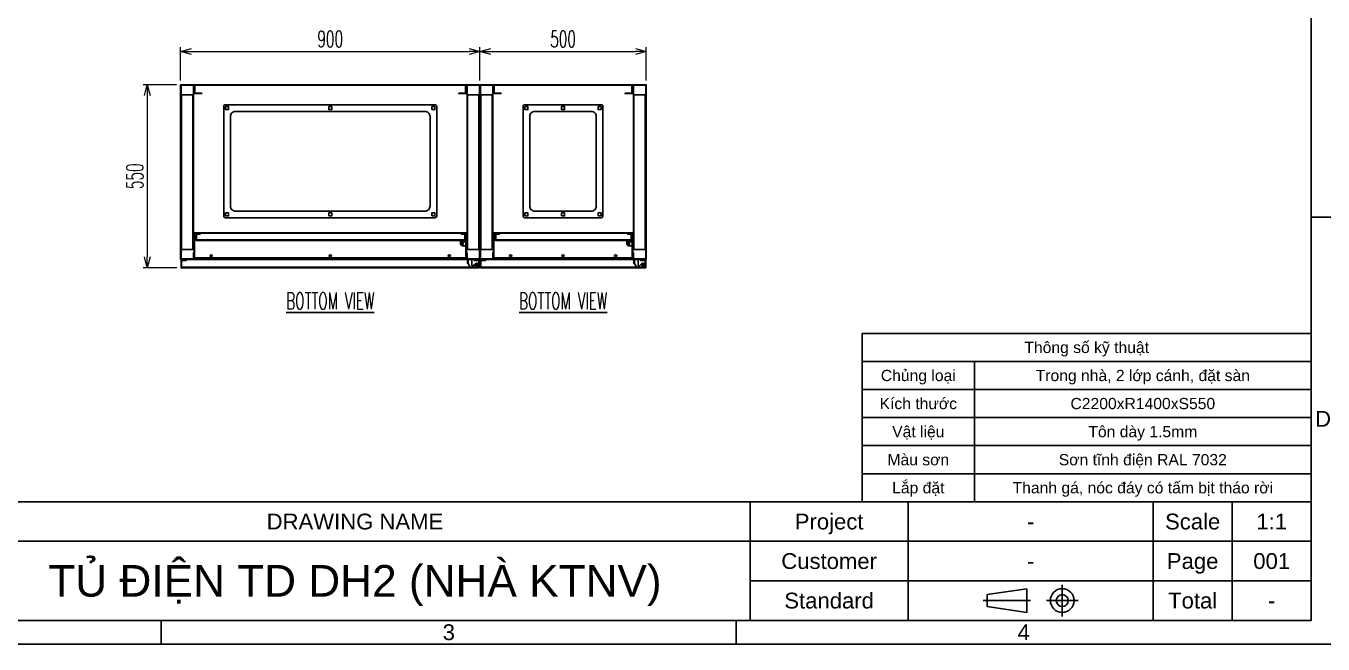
# Model space of a CAD drawing. Header units: millimetres. Extents: x 173893 to 258446, y -176540 to -123824.
# Drawn here: x 186986 to 190886, y -176540 to -174682 of the extents above; entities that cross this region are included whole.
import ezdxf
from ezdxf.enums import TextEntityAlignment as Align

# ---------------------------------------------------------------- set-up
doc = ezdxf.new("R2010")
doc.units = ezdxf.units.MM
doc.header["$LTSCALE"] = 3
doc.linetypes.add('ACAD_ISO04W100', pattern=[30, 24, -3, 0, -3])
doc.linetypes.add('HIDDEN', pattern=[9.525, 6.35, -3.175])
for name, color, linetype in [('@.TEXT', 7, 'Continuous'), ('@.VISIBLE', 7, 'Continuous'), ('centerline', 6, 'ACAD_ISO04W100'), ('dim', 7, 'Continuous'), ('EQUIPMENT', 4, 'Continuous'), ('equipments', 2, 'Continuous')]:
    doc.layers.add(name, color=color, linetype=linetype)
doc.styles.add('Ann_w01', font='romans.shx', dxfattribs={"width": 0.6, "bigfont": 'chineset.shx'})
doc.styles.add('Arial', font='arial.ttf')
doc.dimstyles.new('Dim 01_SC25', dxfattribs={"dimscale": 25, "dimtxt": 2, "dimasz": 1.3, "dimexe": 0.5, "dimexo": 0.5, "dimgap": 0.5, "dimtad": 1, "dimdec": 1, "dimzin": 12, "dimdsep": 46, "dimtxsty": 'Ann_w01', "dimblk": 'OPEN30', "dimcen": 1.5, "dimclrd": 6, "dimclre": 6, "dimclrt": 3, "dimadec": 1, "dimazin": 3, "dimtm": 1e-09, "dimtfac": 1, "dimtdec": 1, "dimtix": 1, "dimtmove": 0, "dimatfit": 3, "dimldrblk": 'OPEN30', "dimfxl": 1, "dimtolj": 1, "dimlwd": 0, "dimlwe": 0, "dimarcsym": 0})

# ---------------------------------------------------------------- blocks, each defined once
blk = doc.blocks.new('_Open30')
at = {"color": 0, "linetype": 'ByBlock', "lineweight": -2}
for p, q in [((-1, 0.27), (0, 0)), ((0, 0), (-1, -0.27)), ((0, 0), (-1, 0))]:
    blk.add_line(p, q, dxfattribs=at)
blk = doc.blocks.new('*D78')
at = {"layer": 'Defpoints', "color": 0, "transparency": 16777216}
for p in [(188850.8, -174758.9), (188350.8, -174858.9), (188850.8, -174858.9)]:
    blk.add_point(p, dxfattribs=at)
at = {"layer": 'dim', "color": 6, "lineweight": 0, "transparency": 16777216}
for p, q in [((188350.8, -174846.4), (188350.8, -174746.4)), ((188850.8, -174846.4), (188850.8, -174746.4)), ((188383.3, -174758.9), (188818.3, -174758.9))]:
    blk.add_line(p, q, dxfattribs=at)
at = {"layer": 'dim', "color": 6, "lineweight": 0, "transparency": 16777216, "xscale": 32.5, "yscale": 32.5, "zscale": 32.5, "rotation": 180}
blk.add_blockref('_Open30', (188350.8, -174758.9), dxfattribs=at)
at = {"layer": 'dim', "color": 6, "lineweight": 0, "transparency": 16777216, "xscale": 32.5, "yscale": 32.5, "zscale": 32.5}
blk.add_blockref('_Open30', (188850.8, -174758.9), dxfattribs=at)
at = {"layer": 'dim', "color": 3, "transparency": 16777216, "insert": (188600.8, -174721.4), "char_height": 50, "attachment_point": 5, "style": 'Ann_w01'}
blk.add_mtext('\\A1;500', dxfattribs=at)
blk = doc.blocks.new('*D63')
at = {"layer": 'Defpoints', "color": 0, "transparency": 16777216}
for p in [(188350.8, -174758.9), (187450.8, -174858.9), (188350.8, -174858.9)]:
    blk.add_point(p, dxfattribs=at)
at = {"layer": 'dim', "color": 6, "lineweight": 0, "transparency": 16777216}
for p, q in [((187450.8, -174846.4), (187450.8, -174746.4)), ((188350.8, -174846.4), (188350.8, -174746.4)), ((187483.3, -174758.9), (188318.3, -174758.9))]:
    blk.add_line(p, q, dxfattribs=at)
at = {"layer": 'dim', "color": 6, "lineweight": 0, "transparency": 16777216, "xscale": 32.5, "yscale": 32.5, "zscale": 32.5, "rotation": 180}
blk.add_blockref('_Open30', (187450.8, -174758.9), dxfattribs=at)
at = {"layer": 'dim', "color": 6, "lineweight": 0, "transparency": 16777216, "xscale": 32.5, "yscale": 32.5, "zscale": 32.5}
blk.add_blockref('_Open30', (188350.8, -174758.9), dxfattribs=at)
at = {"layer": 'dim', "color": 3, "transparency": 16777216, "insert": (187900.8, -174721.4), "char_height": 50, "attachment_point": 5, "style": 'Ann_w01'}
blk.add_mtext('\\A1;900', dxfattribs=at)
blk = doc.blocks.new('*D65')
at = {"layer": 'Defpoints', "color": 0, "transparency": 16777216}
for p in [(187450.8, -174858.9), (187350.8, -175408.9), (187452.3, -175408.9)]:
    blk.add_point(p, dxfattribs=at)
at = {"layer": 'dim', "color": 6, "lineweight": 0, "transparency": 16777216}
for p, q in [((187438.3, -174858.9), (187338.3, -174858.9)), ((187350.8, -174891.4), (187350.8, -175376.4)), ((187439.8, -175408.9), (187338.3, -175408.9))]:
    blk.add_line(p, q, dxfattribs=at)
at = {"layer": 'dim', "color": 6, "lineweight": 0, "transparency": 16777216, "xscale": 32.5, "yscale": 32.5, "zscale": 32.5}
for p, rotation in [((187350.8, -174858.9), 90), ((187350.8, -175408.9), 270)]:
    blk.add_blockref('_Open30', p, dxfattribs=dict(at, rotation=rotation))
at = {"layer": 'dim', "color": 3, "transparency": 16777216, "insert": (187313.3, -175133.9), "char_height": 50, "attachment_point": 5, "rotation": 90, "style": 'Ann_w01'}
blk.add_mtext('\\A1;550', dxfattribs=at)
blk = doc.blocks.new('Standard ISO')
at = {"color": 6}
for p, q in [((4, -2), (4, 2)), ((-6, 0), (0, 0)), ((6, 0), (2, 0))]:
    blk.add_line(p, q, dxfattribs=at)
blk.add_lwpolyline([(-0.5, 1.5), (-0.5, -1.5), (-5.5, -0.75), (-5.5, 0.75), (-0.5, 1.5)])
for radius in [1.5, 0.75]:
    blk.add_circle((4, 0), radius)
blk = doc.blocks.new('KHUNG BAN VE (Made by Tung)')
at = {"layer": '@.VISIBLE', "color": 8}
for p, q in [((294, 54), (297, 54)), ((223, 18), (223, 3)), ((243, 18), (243, 3)), ((274, 18), (274, 3)), ((284, 18), (284, 3)), ((123, 13), (294, 13)), ((223, 8), (294, 8)), ((148.5, 3), (148.5, 0)), ((221.25, 3), (221.25, 0))]:
    blk.add_line(p, q, dxfattribs=at)
for points in [[(0, 0), (297, 0), (297, 210), (0, 210)], [(3, 3), (294, 3), (294, 207), (3, 207)], [(3, 18), (294, 18), (294, 3), (3, 3)]]:
    blk.add_lwpolyline(points, close=True, dxfattribs=at)
blk.add_blockref('Standard ISO', (258.5, 5.5))
at = {"layer": '@.TEXT', "color": 1, "style": 'Arial'}
for s, p in [('D', (295.5, 28.5)), ('3', (184.875, 1.5)), ('4', (257.625, 1.5))]:
    blk.add_text(s, height=2, dxfattribs=at).set_placement(p, align=Align.MIDDLE_CENTER)
at = {"layer": '@.TEXT', "color": 2, "style": 'Arial'}
for s, p in [('DRAWING NAME', (173, 15.5)), ('Project', (233, 15.5)), ('Scale', (279, 15.5)), ('Customer', (233, 10.5)), ('Page', (279, 10.5)), ('Standard', (233, 5.5)), ('Total', (279, 5.5))]:
    blk.add_text(s, height=2, dxfattribs=at).set_placement(p, align=Align.MIDDLE_CENTER)
at = {"layer": '@.TEXT', "color": 1, "style": 'Arial'}
for tag, height, p in [('DESIGNER_NAME', 2, (38, 15.5)), ('PROJECT_CODE', 2, (258.5, 15.5)), ('SCALE', 2, (289, 15.5)), ('APPROVED_NAME', 2, (38, 10.5)), ('CUSTOMER_NAME', 2, (258.5, 10.5)), ('PAGE', 2, (289, 10.5)), ('DRAWING_NAME', 4, (173, 8)), ('TOTAL', 2, (289, 5.5))]:
    blk.add_attdef(tag, text='', height=height, dxfattribs=at).set_placement(p, align=Align.MIDDLE_CENTER)
blk = doc.blocks.new('Bảng thông số (Made by Tung)')
at = {"color": 8}
for points in [[(-80, 25), (0, 25), (0, 30), (-80, 30)], [(-80, 20), (-60, 20), (-60, 25), (-80, 25)], [(-60, 20), (0, 20), (0, 25), (-60, 25)], [(-80, 15), (-60, 15), (-60, 20), (-80, 20)], [(-60, 15), (0, 15), (0, 20), (-60, 20)], [(-80, 10), (-60, 10), (-60, 15), (-80, 15)], [(-60, 10), (0, 10), (0, 15), (-60, 15)], [(-80, 5), (-60, 5), (-60, 10), (-80, 10)], [(-60, 5), (0, 5), (0, 10), (-60, 10)], [(-80, 0), (-60, 0), (-60, 5), (-80, 5)], [(-60, 0), (0, 0), (0, 5), (-60, 5)]]:
    blk.add_lwpolyline(points, close=True, dxfattribs=at)
at = {"color": 4, "style": 'Arial'}
for tag, p in [('FORM', (-30, 22.5)), ('SIZE', (-30, 17.5)), ('MATERIAL', (-30, 12.5)), ('PAINTING', (-30, 7.5)), ('ASSEMBLY', (-30, 2.5))]:
    blk.add_attdef(tag, text='', height=2, dxfattribs=at).set_placement(p, align=Align.MIDDLE_CENTER)
at = {"layer": '@.TEXT', "color": 1, "style": 'Arial'}
blk.add_text('Thông số kỹ thuật', height=2, dxfattribs=at).set_placement((-40, 27.5), align=Align.MIDDLE_CENTER)
at = {"layer": '@.TEXT', "color": 2, "style": 'Arial'}
for s, p in [('Chủng loại', (-70, 22.5)), ('Kích thước', (-70, 17.5)), ('Vật liệu', (-70, 12.5)), ('Màu sơn', (-70, 7.5)), ('Lắp đặt', (-70, 2.5))]:
    blk.add_text(s, height=2, dxfattribs=at).set_placement(p, align=Align.MIDDLE_CENTER)

msp = doc.modelspace()

# ---------------------------------------------------------------- linework, layer by layer
at = {"color": 1}
for p, q in [((187453.83, -174888.88), (187453.83, -175353.88)), ((187487.83, -174888.88), (187487.83, -175353.88)), ((188313.83, -174888.88), (188313.83, -175353.88)), ((188347.83, -174888.88), (188347.83, -175353.88)), ((188353.83, -174888.88), (188353.83, -175353.88)), ((188387.83, -174888.88), (188387.83, -175353.88)), ((188813.83, -174888.88), (188813.83, -175353.88)), ((188847.83, -174888.88), (188847.83, -175353.88))]:
    msp.add_line(p, q, dxfattribs=at)
at = {"color": 6}
for p, q in [((187511.33, -175303.88), (188290.33, -175303.88)), ((187511.33, -175305.38), (188290.33, -175305.38)), ((188411.33, -175303.88), (188790.33, -175303.88)), ((188411.33, -175305.38), (188790.33, -175305.38)), ((188295.33, -175336.88), (188301.33, -175336.88)), ((188298.33, -175339.88), (188298.33, -175333.88)), ((188795.33, -175336.88), (188801.33, -175336.88)), ((188798.33, -175339.88), (188798.33, -175333.88)), ((188308.83, -175378.88), (187492.83, -175378.88)), ((188808.83, -175378.88), (188392.83, -175378.88))]:
    msp.add_line(p, q, dxfattribs=at)
at = {"color": 1, "linetype": 'Continuous'}
for p, q in [((188298.33, -175327.88), (188298.33, -175325.88)), ((188798.33, -175327.88), (188798.33, -175325.88)), ((188309.46, -175336.88), (188306.96, -175336.88)), ((188809.46, -175336.88), (188806.96, -175336.88))]:
    msp.add_line(p, q, dxfattribs=at)
at = {"linetype": 'HIDDEN'}
for p, q in [((187490.83, -175382.38), (188310.83, -175382.38)), ((188390.83, -175382.38), (188810.83, -175382.38))]:
    msp.add_line(p, q, dxfattribs=at)
for p, q in [((187490.83, -175383.88), (188310.83, -175383.88)), ((188390.83, -175383.88), (188810.83, -175383.88))]:
    msp.add_line(p, q)
for points in [[(187514.33, -174883.88), (187490.83, -174883.88), (187490.83, -174858.88), (187450.83, -174858.88), (187450.83, -175383.88), (187490.83, -175383.88), (187490.83, -175363.88), (187489.33, -175363.88), (187489.33, -175382.38), (187452.33, -175382.38), (187452.33, -174860.38), (187489.33, -174860.38), (187489.33, -174885.38), (187514.33, -174885.38)], [(188287.33, -174883.88), (188310.83, -174883.88), (188310.83, -174858.88), (188350.83, -174858.88), (188350.83, -175383.88), (188310.83, -175383.88), (188310.83, -175363.88), (188312.33, -175363.88), (188312.33, -175382.38), (188349.33, -175382.38), (188349.33, -174860.38), (188312.33, -174860.38), (188312.33, -174885.38), (188287.33, -174885.38)], [(188414.33, -174883.88), (188390.83, -174883.88), (188390.83, -174858.88), (188350.83, -174858.88), (188350.83, -175383.88), (188390.83, -175383.88), (188390.83, -175363.88), (188389.33, -175363.88), (188389.33, -175382.38), (188352.33, -175382.38), (188352.33, -174860.38), (188389.33, -174860.38), (188389.33, -174885.38), (188414.33, -174885.38)], [(188787.33, -174883.88), (188810.83, -174883.88), (188810.83, -174858.88), (188850.83, -174858.88), (188850.83, -175383.88), (188810.83, -175383.88), (188810.83, -175363.88), (188812.33, -175363.88), (188812.33, -175382.38), (188849.33, -175382.38), (188849.33, -174860.38), (188812.33, -174860.38), (188812.33, -174885.38), (188787.33, -174885.38)], [(187586.33, -174924.38), (187595.33, -174924.38), (187595.33, -174933.38), (187586.33, -174933.38)], [(187896.33, -174924.38), (187905.33, -174924.38), (187905.33, -174933.38), (187896.33, -174933.38)], [(188206.33, -174924.38), (188215.33, -174924.38), (188215.33, -174933.38), (188206.33, -174933.38)], [(188486.33, -174924.38), (188495.33, -174924.38), (188495.33, -174933.38), (188486.33, -174933.38)], [(188596.33, -174924.38), (188605.33, -174924.38), (188605.33, -174933.38), (188596.33, -174933.38)], [(188706.33, -174924.38), (188715.33, -174924.38), (188715.33, -174933.38), (188706.33, -174933.38)], [(187586.33, -175253.38), (187595.33, -175253.38), (187595.33, -175244.38), (187586.33, -175244.38)], [(187896.33, -175253.38), (187905.33, -175253.38), (187905.33, -175244.38), (187896.33, -175244.38)], [(188206.33, -175253.38), (188215.33, -175253.38), (188215.33, -175244.38), (188206.33, -175244.38)], [(188486.33, -175253.38), (188495.33, -175253.38), (188495.33, -175244.38), (188486.33, -175244.38)], [(188596.33, -175253.38), (188605.33, -175253.38), (188605.33, -175244.38), (188596.33, -175244.38)], [(188706.33, -175253.38), (188715.33, -175253.38), (188715.33, -175244.38), (188706.33, -175244.38)]]:
    msp.add_lwpolyline(points, close=True)
at = {"color": 4}
for points in [[(187493.83, -174881.88), (187493.83, -174860.38), (188307.83, -174860.38), (188307.83, -174881.88), (188309.33, -174881.88), (188309.33, -174858.88), (187492.33, -174858.88), (187492.33, -174881.88)], [(188393.83, -174881.88), (188393.83, -174860.38), (188807.83, -174860.38), (188807.83, -174881.88), (188809.33, -174881.88), (188809.33, -174858.88), (188392.33, -174858.88), (188392.33, -174881.88)], [(187498.83, -175325.38), (187498.83, -175308.38), (187509.33, -175308.38), (187509.33, -175306.88), (187497.33, -175306.88), (187497.33, -175326.88), (188307.33, -175326.88), (188307.33, -175306.88), (188295.33, -175306.88), (188295.33, -175308.38), (188305.83, -175308.38), (188305.83, -175325.38)], [(188398.83, -175325.38), (188398.83, -175308.38), (188409.33, -175308.38), (188409.33, -175306.88), (188397.33, -175306.88), (188397.33, -175326.88), (188807.33, -175326.88), (188807.33, -175306.88), (188795.33, -175306.88), (188795.33, -175308.38), (188805.83, -175308.38), (188805.83, -175325.38)], [(187453.83, -175407.38), (187453.83, -175387.38), (187467.33, -175387.38), (187467.33, -175385.88), (187452.33, -175385.88), (187452.33, -175408.88), (188349.33, -175408.88), (188349.33, -175385.88), (188334.33, -175385.88), (188334.33, -175387.38), (188347.83, -175387.38), (188347.83, -175407.38)], [(188353.83, -175407.38), (188353.83, -175387.38), (188367.33, -175387.38), (188367.33, -175385.88), (188352.33, -175385.88), (188352.33, -175408.88), (188849.33, -175408.88), (188849.33, -175385.88), (188834.33, -175385.88), (188834.33, -175387.38), (188847.83, -175387.38), (188847.83, -175407.38)]]:
    msp.add_lwpolyline(points, close=True, dxfattribs=at)
at = {"color": 1}
for points in [[(187452.33, -175353.88), (187489.33, -175353.88), (187489.33, -174888.88), (187452.33, -174888.88)], [(188349.33, -175353.88), (188312.33, -175353.88), (188312.33, -174888.88), (188349.33, -174888.88)], [(188352.33, -175353.88), (188389.33, -175353.88), (188389.33, -174888.88), (188352.33, -174888.88)], [(188849.33, -175353.88), (188812.33, -175353.88), (188812.33, -174888.88), (188849.33, -174888.88)]]:
    msp.add_lwpolyline(points, close=True, dxfattribs=at)
for points in [[(187585.83, -175258.88), (188215.83, -175258.88, 0.4142136), (188220.83, -175253.88), (188220.83, -174923.88, 0.4142136), (188215.83, -174918.88), (187585.83, -174918.88, 0.4142136), (187580.83, -174923.88), (187580.83, -175253.88, 0.4142136)], [(187615.83, -175238.88), (188185.83, -175238.88, 0.4142136), (188200.83, -175223.88), (188200.83, -174953.88, 0.4142136), (188185.83, -174938.88), (187615.83, -174938.88, 0.4142136), (187600.83, -174953.88), (187600.83, -175223.88, 0.4142136)], [(188485.83, -175258.88), (188715.83, -175258.88, 0.4142136), (188720.83, -175253.88), (188720.83, -174923.88, 0.4142136), (188715.83, -174918.88), (188485.83, -174918.88, 0.4142136), (188480.83, -174923.88), (188480.83, -175253.88, 0.4142136)], [(188515.83, -175238.88), (188685.83, -175238.88, 0.4142136), (188700.83, -175223.88), (188700.83, -174953.88, 0.4142136), (188685.83, -174938.88), (188515.83, -174938.88, 0.4142136), (188500.83, -174953.88), (188500.83, -175223.88, 0.4142136)]]:
    msp.add_lwpolyline(points, format="xyb", close=True)
at = {"color": 6}
for points in [[(187511.33, -175303.88), (187491.33, -175303.88), (187491.33, -175378.88), (187492.83, -175378.88), (187492.83, -175305.38), (187511.33, -175305.38)], [(188290.33, -175303.88), (188310.33, -175303.88), (188310.33, -175378.88), (188308.83, -175378.88), (188308.83, -175305.38), (188290.33, -175305.38)], [(188411.33, -175303.88), (188391.33, -175303.88), (188391.33, -175378.88), (188392.83, -175378.88), (188392.83, -175305.38), (188411.33, -175305.38)], [(188790.33, -175303.88), (188810.33, -175303.88), (188810.33, -175378.88), (188808.83, -175378.88), (188808.83, -175305.38), (188790.33, -175305.38)]]:
    msp.add_lwpolyline(points, close=True, dxfattribs=at)
for centre in [(187542.83, -175373.88), (187900.83, -175373.88), (188258.83, -175373.88), (188442.83, -175373.88), (188600.83, -175373.88), (188758.83, -175373.88)]:
    msp.add_circle(centre, 3.5, dxfattribs=at)
at = {"color": 8}
for centre in [(188298.33, -175336.88), (188798.33, -175336.88)]:
    msp.add_circle(centre, 2.5, dxfattribs=at)
at = {"layer": 'centerline'}
for p, q in [((188320.83, -175382.88), (188320.83, -175384.88)), ((188337.33, -175401.38), (188345.33, -175401.38)), ((188341.33, -175397.38), (188341.33, -175405.38)), ((188820.83, -175382.88), (188820.83, -175384.88)), ((188837.33, -175401.38), (188845.33, -175401.38)), ((188841.33, -175397.38), (188841.33, -175405.38))]:
    msp.add_line(p, q, dxfattribs=at)
at = {"layer": 'EQUIPMENT'}
for points in [[(188315.13, -175383.88), (188315.13, -175395.58, 0.1316525), (188315.26, -175396.08), (188315.13, -175395.84), (188313.13, -175395.84), (188313.13, -175383.88), (188326.13, -175383.88), (188326.13, -175401.38, 0.4142136), (188328.13, -175403.38), (188330.84, -175403.38)], [(188331.26, -175404.38), (188330.84, -175403.38), (188337.08, -175397.14, -1.4966058), (188341.33, -175407.38), (188321.79, -175407.38), (188320.63, -175407.38), (188320.63, -175405.38), (188320.63, -175405.38)], [(188815.13, -175383.88), (188815.13, -175395.58, 0.1316525), (188815.26, -175396.08), (188815.13, -175395.84), (188813.13, -175395.84), (188813.13, -175383.88), (188826.13, -175383.88), (188826.13, -175401.38, 0.4142136), (188828.13, -175403.38), (188830.84, -175403.38)], [(188831.26, -175404.38), (188830.84, -175403.38), (188837.08, -175397.14, -1.4966058), (188841.33, -175407.38), (188821.79, -175407.38), (188820.63, -175407.38), (188820.63, -175405.38), (188820.63, -175405.38)]]:
    msp.add_lwpolyline(points, format="xyb", dxfattribs=at)
for points in [[(188315.26, -175396.08), (188321.79, -175407.38), (188322.36, -175406.38)], [(188815.26, -175396.08), (188821.79, -175407.38), (188822.36, -175406.38)]]:
    msp.add_lwpolyline(points, dxfattribs=at)
for centre in [(188341.33, -175401.38), (188841.33, -175401.38)]:
    msp.add_circle(centre, 3.5, dxfattribs=at)
at = {"layer": 'equipments'}
for p, q in [((188292.33, -175326.88), (188304.33, -175326.88)), ((188292.33, -175336.88), (188292.33, -175326.88)), ((188308.83, -175330.88), (188298.33, -175330.88)), ((188304.33, -175330.88), (188304.33, -175326.88)), ((188308.83, -175330.88), (188308.83, -175342.88)), ((188792.33, -175326.88), (188804.33, -175326.88)), ((188792.33, -175336.88), (188792.33, -175326.88)), ((188808.83, -175330.88), (188798.33, -175330.88)), ((188804.33, -175330.88), (188804.33, -175326.88)), ((188808.83, -175330.88), (188808.83, -175342.88)), ((188308.83, -175342.88), (188298.33, -175342.88)), ((188808.83, -175342.88), (188798.33, -175342.88))]:
    msp.add_line(p, q, dxfattribs=at)
for centre in [(188298.33, -175336.88), (188798.33, -175336.88)]:
    msp.add_arc(centre, 6, 90, 270, dxfattribs=at)

# ---------------------------------------------------------------- block references
at = {"xscale": 16.875, "yscale": 16.875, "zscale": 16.875}
msp.add_blockref('Bảng thông số (Made by Tung)', (190850.07, -176112.58), dxfattribs=at).add_auto_attribs({'MATERIAL': 'Tôn dày 1.5mm', 'ASSEMBLY': 'Thanh gá, nóc đáy có tấm bịt tháo rời', 'PAINTING': 'Sơn tĩnh điện RAL 7032', 'SIZE': 'C2200xR1400xS550', 'FORM': 'Trong nhà, 2 lớp cánh, đặt sàn'})
at = {"layer": '@.VISIBLE'}
ref = msp.add_blockref('KHUNG BAN VE (Made by Tung)', (183864.63, -176540.26), dxfattribs=dict(at, xscale=23.76, yscale=23.76, zscale=23.76))
ref.add_attrib('TOTAL', '-', dxfattribs={"layer": '@.TEXT', "color": 1, "height": 47.52, "style": 'Arial'}).set_placement((190731.27, -176409.58), align=Align.MIDDLE_CENTER)
ref.add_attrib('PAGE', '001', dxfattribs={"layer": '@.TEXT', "color": 1, "height": 47.52, "style": 'Arial'}).set_placement((190731.27, -176290.78), align=Align.MIDDLE_CENTER)
ref.add_attrib('SCALE', '1:1', dxfattribs={"layer": '@.TEXT', "color": 1, "height": 47.52, "style": 'Arial'}).set_placement((190731.27, -176171.98), align=Align.MIDDLE_CENTER)
ref.add_attrib('CUSTOMER_NAME', '-', dxfattribs={"layer": '@.TEXT', "color": 1, "height": 47.52, "style": 'Arial'}).set_placement((190006.59, -176290.78), align=Align.MIDDLE_CENTER)
ref.add_attrib('PROJECT_CODE', '-', dxfattribs={"layer": '@.TEXT', "color": 1, "height": 47.52, "style": 'Arial'}).set_placement((190006.59, -176171.98), align=Align.MIDDLE_CENTER)
ref.add_attrib('DRAWING_NAME', 'TỦ ĐIỆN TD DH2 (NHÀ KTNV)', dxfattribs={"layer": '@.TEXT', "color": 1, "height": 95.04, "style": 'Arial'}).set_placement((187975.11, -176350.18), align=Align.MIDDLE_CENTER)

# ---------------------------------------------------------------- texts
at = {"layer": 'dim', "color": 2, "char_height": 50, "attachment_point": 5, "style": 'Ann_w01'}
for insert in [(187900.83, -175508.88), (188600.83, -175508.88)]:
    msp.add_mtext('\\A1;{\\LBOTTOM VIEW}', dxfattribs=dict(at, insert=insert))

# ---------------------------------------------------------------- dimensions: what is measured, and where the dimension line sits
at = {"layer": 'dim'}
for base, p1, p2, picture, middle in [((188350.83, -174758.88), (187450.83, -174858.88), (188350.83, -174858.88), '*D63', (187900.83, -174721.38)), ((188850.83, -174758.88), (188350.83, -174858.88), (188850.83, -174858.88), '*D78', (188600.83, -174721.38))]:
    dim = msp.add_linear_dim(base=base, p1=p1, p2=p2, dimstyle='Dim 01_SC25', dxfattribs=at)
    dim.commit()
    dim.dimension.update_dxf_attribs({"geometry": picture, "text_midpoint": middle})
dim = msp.add_linear_dim(base=(187350.83, -175408.88), p1=(187450.83, -174858.88), p2=(187452.33, -175408.88), angle=90, dimstyle='Dim 01_SC25', dxfattribs=at)
dim.commit()
dim.dimension.update_dxf_attribs({"geometry": '*D65', "text_midpoint": (187313.33, -175133.88)})

doc.saveas('drawing.dxf')
